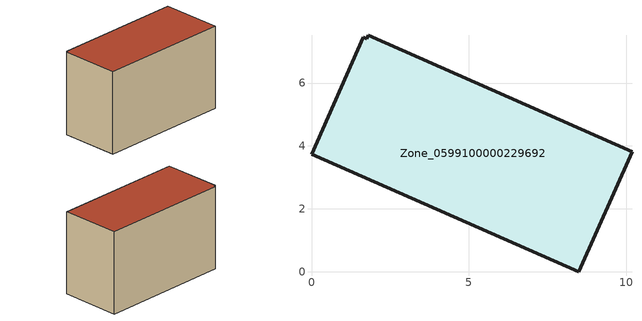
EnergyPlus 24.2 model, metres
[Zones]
Zone_0599100000229692
 floor ground (C_G): 8.5,0 0,3.74 1.64,7.46 1.76,7.41 1.8,7.52 10.19,3.82 z0
 wall outside (C_F): 8.5,0 10.19,3.82 1.8,7.52 1.76,7.41 1.64,7.46 0,3.74 8.5,0 z0:5.74
 roof outside (C_R): 0,3.74 8.5,0 10.19,3.82 1.8,7.52 1.76,7.41 1.64,7.46 z5.74
[BUILDING]
Pand.0599100000229692: North Axis=0; Terrain=City; Loads Convergence Tolerance Value=0.04; Temperature Convergence Tolerance Value=0.4; Solar Distribution=FullExterior; Maximum Number of Warmup Days=25; Minimum Number of Warmup Days=1
[Site:Location]
Rotterdam.The.Hague.AP_ZH_NLD Design_Conditions: Latitude=51.96; Longitude=4.45; Time Zone=1; Elevation=-4.5
[SITE:GROUNDTEMPERATURE:BUILDINGSURFACE]
18, 18, 18, 18, 18, 18, 18, 18, 18, 18, 18, 18
[MATERIAL] Thermal Absorptance=0.9; Solar Absorptance=0.7; Visible Absorptance=0.7
Name | Roughness | Thickness | Conductivity | Density | Specific Heat
G.TI.1946-1964 | MediumSmooth | 0.15 | 1 | 540 | 1210
F.TI.1946-1964 | Rough | 0.3 | 0.857143 | 1920 | 840
R.TI.1946-1964 | MediumRough | 0.2 | 0.277778 | 1500 | 1000
[CONSTRUCTION]
C_G: G.TI.1946-1964
C_F: F.TI.1946-1964
C_R: R.TI.1946-1964
[ZONE]
Zone_0599100000229692: Type=1; Multiplier=1; Ceiling Height=Autocalculate; Volume=Autocalculate; Floor Area=autocalculate; Part of Total Floor Area=Yes
[ZONEINFILTRATION:DESIGNFLOWRATE]
Infil_Zone_0599100000229692: Zone or ZoneList or Space or SpaceList=Zone_0599100000229692; Schedule=AlwaysOn; Design Flow Rate Calculation Method=Flow/Area; Flow Rate per Floor Area=0.003; Constant Term Coefficient=1; Temperature Term Coefficient=0; Velocity Term Coefficient=0; Velocity Squared Term Coefficient=0
[HVACTEMPLATE:ZONE:IDEALLOADSAIRSYSTEM]
Zone_0599100000229692: Maximum Heating Supply Air Temperature=50; Minimum Cooling Supply Air Temperature=13; Maximum Heating Supply Air Humidity Ratio=0.0156; Minimum Cooling Supply Air Humidity Ratio=0.0077; Heating Limit=NoLimit; Cooling Limit=NoLimit; Dehumidification Control Type=ConstantSensibleHeatRatio; Cooling Sensible Heat Ratio=0.7; Dehumidification Setpoint=60; Humidification Control Type=None; Humidification Setpoint=30; Outdoor Air Method=None; Outdoor Air Flow Rate per Person=0.00944; Outdoor Air Flow Rate per Zone Floor Area=0; Outdoor Air Flow Rate per Zone=0; Demand Controlled Ventilation Type=None; Outdoor Air Economizer Type=NoEconomizer; Heat Recovery Type=None; Sensible Heat Recovery Effectiveness=0.7; Latent Heat Recovery Effectiveness=0.65
[ZONECONTROL:THERMOSTAT]
ThermostatControl_Zone_0599100000229692: Zone or ZoneList=Zone_0599100000229692; Control Type Schedule=DualSetpointControlType; Control 1=Thermostat_Zone_0599100000229692; Temperature Difference Between Cutout And Setpoint=0
[THERMOSTATSETPOINT:DUALSETPOINT]
Thermostat_Zone_0599100000229692: Heating Setpoint Temperature Schedule=HeatingSetpoint_Zone_0599100000229692; Cooling Setpoint Temperature Schedule=CoolingSetpoint_Zone_0599100000229692
[SCHEDULE:COMPACT]
HeatingSetpoint_Zone_0599100000229692: Through: 12/31, For: AllDays, Until: 24:00, 21
CoolingSetpoint_Zone_0599100000229692: Through: 12/31, For: AllDays, Until: 24:00, 24
DualSetpointControlType: Through: 12/31, For: AllDays, Until: 24:00, 4
AlwaysOn: Through: 12/31, For: AllDays, Until: 24:00, 1
